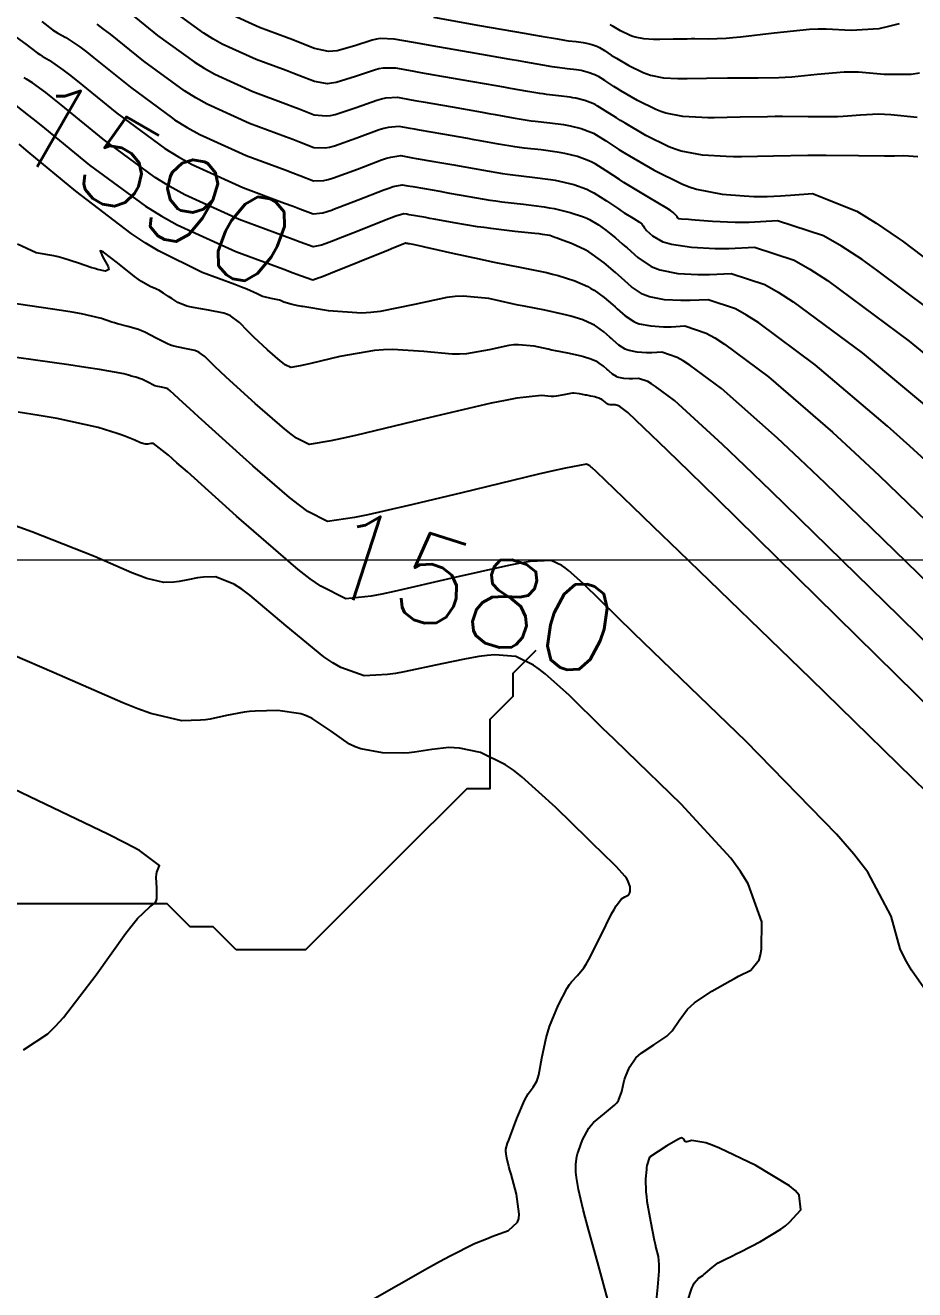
# Model space of a CAD drawing. Header units: metres. Extents: x 837117 to 838477, y 1189012 to 1191015.
# Drawn here: x 837574.9 to 837613.5, y 1190582.2 to 1190637.1 of the extents above; entities that cross this region are included whole.
import ezdxf

# ---------------------------------------------------------------- set-up
doc = ezdxf.new("R2010")
doc.units = ezdxf.units.M
doc.header["$LTSCALE"] = 0.3
doc.layers.add('COORD', color=7, linetype='Continuous', lineweight=20)
doc.layers.add('DRENAJE', color=5, linetype='Continuous', lineweight=25)
doc.layers.add('COTAS 10', color=1, linetype='Continuous')
doc.layers.add('COTAS INT', color=252, linetype='Continuous')
doc.styles.get("Standard").update_dxf_attribs({"font": 'simplex.shx'})

msp = doc.modelspace()

# ---------------------------------------------------------------- linework, layer by layer
at = {"layer": 'COORD'}
msp.add_line((837476.514, 1190613.872), (838476.514, 1190613.872), dxfattribs=at)
at = {"layer": 'COTAS 10'}
for points, elevation in [([(837579.336, 1190637.7), (837580.673, 1190636.629), (837582.252, 1190635.473), (837582.698, 1190635.199), (837583.148, 1190634.945), (837584.802, 1190634.195), (837586.231, 1190633.664), (837586.538, 1190633.548), (837586.807, 1190633.446), (837587.461, 1190633.187), (837587.986, 1190633.132), (837588.174, 1190633.157), (837588.381, 1190633.2), (837589.281, 1190633.502), (837590.178, 1190633.823), (837590.383, 1190633.878), (837590.568, 1190633.918), (837591.078, 1190633.941), (837591.676, 1190633.831), (837591.917, 1190633.788), (837592.19, 1190633.74), (837593.447, 1190633.521), (837594.748, 1190633.294), (837595.048, 1190633.242), (837595.323, 1190633.193), (837596.098, 1190633.054), (837596.71, 1190632.952), (837596.882, 1190632.927), (837597.055, 1190632.904), (837597.686, 1190632.831), (837598.283, 1190632.755), (837598.433, 1190632.73), (837598.577, 1190632.703), (837599.045, 1190632.591), (837599.468, 1190632.433), (837599.584, 1190632.378), (837599.7, 1190632.317), (837600.115, 1190632.056), (837600.687, 1190631.681), (837600.902, 1190631.548), (837601.142, 1190631.403), (837602.212, 1190630.775), (837603.413, 1190630.185), (837603.735, 1190630.064), (837604.052, 1190629.962), (837605.159, 1190629.743), (837606.115, 1190629.666), (837606.337, 1190629.653), (837606.54, 1190629.643), (837607.119, 1190629.635), (837607.699, 1190629.664), (837607.903, 1190629.677), (837608.126, 1190629.692), (837609.088, 1190629.766), (837611.014, 1190628.997), (837611.845, 1190628.481), (837612.805, 1190627.834), (837612.969, 1190627.71), (837617.345, 1190624.401)], 1600), ([(837574.521, 1190633.582), (837575.077, 1190633.157), (837575.389, 1190632.906), (837575.769, 1190632.596), (837577.715, 1190630.995), (837580.146, 1190629.216), (837580.832, 1190628.794), (837581.524, 1190628.403), (837584.07, 1190627.249), (837586.153, 1190626.481), (837586.553, 1190626.333), (837586.876, 1190626.214), (837587.404, 1190626.018), (837587.685, 1190626.117), (837587.732, 1190626.133), (837587.928, 1190626.209), (837588.171, 1190626.305), (837589.429, 1190626.814), (837590.682, 1190627.325), (837590.922, 1190627.423), (837591.115, 1190627.501), (837591.425, 1190627.625), (837591.434, 1190627.623), (837591.437, 1190627.622), (837591.441, 1190627.622), (837591.46, 1190627.619), (837591.517, 1190627.608), (837591.546, 1190627.603), (837591.579, 1190627.597), (837591.747, 1190627.566), (837592.135, 1190627.485), (837592.308, 1190627.447), (837592.508, 1190627.402), (837593.469, 1190627.183), (837594.624, 1190626.928), (837594.948, 1190626.861), (837595.274, 1190626.794), (837596.463, 1190626.562), (837597.547, 1190626.336), (837597.806, 1190626.273), (837598.047, 1190626.21), (837598.768, 1190625.98), (837599.331, 1190625.729), (837599.472, 1190625.652), (837599.606, 1190625.573), (837600.039, 1190625.261), (837600.418, 1190624.937), (837600.518, 1190624.849), (837600.617, 1190624.763), (837600.958, 1190624.461), (837601.328, 1190624.213), (837601.446, 1190624.162), (837601.569, 1190624.118), (837602.07, 1190624.02), (837602.627, 1190623.99), (837602.786, 1190623.989), (837602.947, 1190623.99), (837603.547, 1190624.021), (837604.476, 1190623.714), (837604.845, 1190623.503), (837605.262, 1190623.237), (837607.172, 1190621.82), (837609.957, 1190619.413), (837610.927, 1190618.523), (837611.983, 1190617.537), (837616.511, 1190613.165)], 1590), ([(837614.751, 1190594.113), (837613.378, 1190596.07), (837613.109, 1190596.55), (837612.889, 1190597.004), (837612.499, 1190598.418), (837611.489, 1190600.333), (837610.878, 1190601.102), (837610.123, 1190601.975), (837606.203, 1190605.992), (837602.163, 1190609.897), (837601.334, 1190610.701), (837600.63, 1190611.383), (837599.132, 1190612.843), (837598.505, 1190613.408), (837598.35, 1190613.525), (837598.203, 1190613.626), (837597.741, 1190613.853), (837596.833, 1190613.805), (837596.404, 1190613.733), (837595.899, 1190613.636), (837593.436, 1190613.074), (837590.928, 1190612.496), (837590.394, 1190612.389), (837589.93, 1190612.304), (837588.833, 1190612.188), (837587.75, 1190612.728), (837587.293, 1190613.057), (837586.769, 1190613.463), (837584.313, 1190615.578), (837584.095, 1190615.774), (837581.965, 1190617.687), (837581.509, 1190618.09), (837581.137, 1190618.414), (837580.498, 1190618.928), (837580.415, 1190618.926), (837580.394, 1190618.924), (837580.375, 1190618.922), (837580.25, 1190618.897), (837580.232, 1190618.894), (837580.214, 1190618.892), (837580.146, 1190618.89), (837580.031, 1190618.918), (837579.984, 1190618.935), (837579.93, 1190618.956), (837579.677, 1190619.066), (837579.253, 1190619.235), (837579.091, 1190619.292), (837578.91, 1190619.355), (837578.094, 1190619.621), (837576.318, 1190620.001), (837575.532, 1190620.135), (837574.617, 1190620.283)], 1580), ([(837603.664, 1190581.697), (837603.853, 1190582.283), (837603.904, 1190582.403), (837603.955, 1190582.504), (837604.134, 1190582.715), (837604.32, 1190582.83), (837604.375, 1190582.87), (837604.431, 1190582.914), (837604.645, 1190583.102), (837604.87, 1190583.292), (837604.933, 1190583.337), (837604.997, 1190583.378), (837605.229, 1190583.5), (837605.616, 1190583.684), (837605.777, 1190583.765), (837605.961, 1190583.859), (837606.822, 1190584.307), (837607.709, 1190584.842), (837607.909, 1190584.991), (837608.091, 1190585.141), (837608.583, 1190585.684), (837608.506, 1190586.31), (837608.329, 1190586.512), (837608.083, 1190586.726), (837606.633, 1190587.601), (837605.055, 1190588.348), (837604.73, 1190588.481), (837604.453, 1190588.582), (837603.856, 1190588.683), (837603.63, 1190588.627), (837603.588, 1190588.63), (837603.554, 1190588.641), (837603.505, 1190588.747), (837603.396, 1190588.799), (837603.325, 1190588.776), (837603.235, 1190588.737), (837602.765, 1190588.46), (837602.015, 1190587.971)], 1580), ([(837602.015, 1190587.971), (837601.899, 1190587.596), (837601.887, 1190587.517), (837601.876, 1190587.428), (837601.842, 1190587.022), (837601.856, 1190586.454), (837601.876, 1190586.262), (837601.901, 1190586.056), (837602.051, 1190585.19), (837602.219, 1190584.369), (837602.256, 1190584.192), (837602.29, 1190584.036), (837602.382, 1190583.656), (837602.418, 1190583.306), (837602.418, 1190583.17), (837602.412, 1190583.016), (837602.355, 1190582.318), (837602.293, 1190581.6)], 1580)]:
    msp.add_lwpolyline(points, dxfattribs=dict(at, elevation=elevation))
at = {"layer": 'COTAS INT'}
for points, elevation in [([(837613.652, 1190631.353), (837613.453, 1190631.374), (837613.042, 1190631.396), (837612.638, 1190631.384), (837612.444, 1190631.384), (837612.213, 1190631.386), (837611.079, 1190631.405), (837609.681, 1190631.419), (837609.284, 1190631.417), (837608.883, 1190631.414), (837607.396, 1190631.381), (837606.002, 1190631.359), (837605.658, 1190631.362), (837605.333, 1190631.368), (837604.313, 1190631.426), (837603.387, 1190631.609), (837603.122, 1190631.695), (837602.853, 1190631.796), (837601.849, 1190632.289), (837600.954, 1190632.814), (837600.754, 1190632.935), (837600.574, 1190633.046), (837600.096, 1190633.36), (837599.749, 1190633.578), (837599.653, 1190633.628), (837599.555, 1190633.675), (837599.202, 1190633.806), (837598.811, 1190633.9), (837598.69, 1190633.923), (837598.565, 1190633.944), (837598.066, 1190634.007), (837597.538, 1190634.068), (837597.394, 1190634.088), (837597.25, 1190634.109), (837596.738, 1190634.194), (837595.986, 1190634.328), (837595.691, 1190634.38), (837595.359, 1190634.438), (837593.845, 1190634.701), (837592.34, 1190634.964), (837592.013, 1190635.022), (837591.725, 1190635.073), (837591.009, 1190635.204), (837590.459, 1190635.202), (837590.275, 1190635.169), (837590.077, 1190635.123), (837589.252, 1190634.84), (837588.423, 1190634.579), (837588.223, 1190634.547), (837588.037, 1190634.532), (837587.472, 1190634.621), (837586.794, 1190634.892), (837586.535, 1190634.991), (837586.246, 1190635.101), (837584.948, 1190635.585), (837583.472, 1190636.253), (837583.071, 1190636.48), (837582.674, 1190636.724), (837581.265, 1190637.756)], 1602), ([(837613.622, 1190633.06), (837612.486, 1190633.184), (837612.211, 1190633.201), (837611.954, 1190633.209), (837611.168, 1190633.173), (837610.412, 1190633.108), (837610.173, 1190633.097), (837609.921, 1190633.09), (837608.904, 1190633.092), (837607.781, 1190633.103), (837607.462, 1190633.102), (837607.139, 1190633.099), (837605.945, 1190633.073), (837604.824, 1190633.055), (837604.548, 1190633.057), (837604.286, 1190633.063), (837603.466, 1190633.109), (837602.722, 1190633.256), (837602.509, 1190633.325), (837602.293, 1190633.406), (837601.486, 1190633.802), (837600.767, 1190634.224), (837600.606, 1190634.322), (837600.461, 1190634.411), (837600.077, 1190634.663), (837599.799, 1190634.838), (837599.721, 1190634.879), (837599.643, 1190634.916), (837599.358, 1190635.022), (837599.044, 1190635.097), (837598.947, 1190635.116), (837598.846, 1190635.132), (837598.446, 1190635.183), (837598.021, 1190635.232), (837597.905, 1190635.248), (837597.79, 1190635.265), (837597.378, 1190635.333), (837596.65, 1190635.463), (837596.334, 1190635.518), (837595.97, 1190635.582), (837594.242, 1190635.882), (837592.49, 1190636.188), (837592.109, 1190636.255), (837591.773, 1190636.315), (837590.94, 1190636.467), (837590.349, 1190636.485), (837590.167, 1190636.46), (837589.977, 1190636.423), (837589.222, 1190636.178), (837588.465, 1190635.958), (837588.272, 1190635.937), (837588.088, 1190635.932), (837587.484, 1190636.055), (837586.78, 1190636.338), (837586.532, 1190636.434), (837586.262, 1190636.537), (837585.095, 1190636.974), (837583.797, 1190637.562)], 1604), ([(837592.639, 1190637.411), (837594.64, 1190637.062), (837596.58, 1190636.725), (837596.977, 1190636.656), (837597.313, 1190636.598), (837598.018, 1190636.473), (837598.329, 1190636.421), (837598.417, 1190636.409), (837598.504, 1190636.397), (837598.825, 1190636.36), (837599.128, 1190636.321), (837599.204, 1190636.308), (837599.278, 1190636.295), (837599.515, 1190636.238), (837599.73, 1190636.158), (837599.789, 1190636.129), (837599.848, 1190636.099), (837600.058, 1190635.966), (837600.349, 1190635.776), (837600.458, 1190635.708), (837600.58, 1190635.635), (837601.123, 1190635.316), (837601.733, 1190635.016), (837601.896, 1190634.955), (837602.058, 1190634.903), (837602.62, 1190634.792), (837603.24, 1190634.757), (837603.437, 1190634.753), (837603.646, 1190634.751), (837604.493, 1190634.764), (837605.396, 1190634.784), (837605.64, 1190634.786), (837605.881, 1190634.787), (837606.73, 1190634.779), (837607.629, 1190634.794), (837607.902, 1190634.811), (837608.185, 1190634.832), (837609.294, 1190634.951), (837610.454, 1190635.044), (837610.77, 1190635.048), (837611.082, 1190635.043), (837612.191, 1190634.949), (837613.369, 1190634.946), (837613.726, 1190634.999)], 1606), ([(837575.644, 1190637.226), (837576.112, 1190636.874), (837576.228, 1190636.796), (837576.337, 1190636.726), (837576.684, 1190636.541), (837577.301, 1190636.128), (837577.582, 1190635.915), (837577.91, 1190635.659), (837579.49, 1190634.375), (837581.318, 1190633.038), (837581.41, 1190632.97), (837581.952, 1190632.637), (837582.498, 1190632.328), (837582.795, 1190632.194), (837584.509, 1190631.417), (837586.2, 1190630.791), (837586.544, 1190630.662), (837586.835, 1190630.553), (837587.438, 1190630.32), (837587.884, 1190630.332), (837588.076, 1190630.378), (837588.297, 1190630.442), (837589.34, 1190630.827), (837590.38, 1190631.224), (837590.598, 1190631.296), (837590.787, 1190631.351), (837591.217, 1190631.414), (837591.579, 1190631.348), (837591.725, 1190631.322), (837591.891, 1190631.293), (837592.652, 1190631.16), (837593.526, 1190631.007), (837593.762, 1190630.965), (837593.995, 1190630.923), (837594.817, 1190630.775), (837595.631, 1190630.64), (837595.859, 1190630.607), (837596.088, 1190630.575), (837596.927, 1190630.478), (837597.719, 1190630.378), (837597.919, 1190630.344), (837598.111, 1190630.309), (837598.732, 1190630.159), (837599.294, 1190629.95), (837599.448, 1190629.876), (837599.602, 1190629.796), (837600.152, 1190629.45), (837600.661, 1190629.096), (837600.788, 1190629.011), (837600.91, 1190628.932), (837601.3, 1190628.692), (837601.582, 1190628.518), (837601.635, 1190628.481), (837601.677, 1190628.447), (837601.74, 1190628.364), (837601.797, 1190628.264), (837601.836, 1190628.22), (837601.884, 1190628.169), (837602.14, 1190627.926), (837602.594, 1190627.676), (837602.768, 1190627.621), (837602.961, 1190627.571), (837603.832, 1190627.441), (837604.862, 1190627.386), (837605.157, 1190627.383), (837605.455, 1190627.386), (837606.566, 1190627.443), (837608.286, 1190626.875), (837608.968, 1190626.484), (837609.741, 1190625.991), (837613.275, 1190623.368), (837617.12, 1190620.204)], 1596), ([(837615.31, 1190623.885), (837611.871, 1190626.438), (837611.234, 1190626.909), (837610.343, 1190627.477), (837609.556, 1190627.928), (837607.572, 1190628.584), (837606.342, 1190628.514), (837606.03, 1190628.507), (837605.731, 1190628.507), (837604.751, 1190628.552), (837603.998, 1190628.617), (837603.841, 1190628.629), (837603.706, 1190628.639), (837603.404, 1190628.653), (837603.281, 1190628.668), (837603.258, 1190628.679), (837603.241, 1190628.693), (837603.22, 1190628.765), (837603.039, 1190628.948), (837602.92, 1190629.032), (837602.772, 1190629.129), (837601.99, 1190629.599), (837601.113, 1190630.118), (837600.904, 1190630.246), (837600.71, 1190630.368), (837600.134, 1190630.753), (837599.651, 1190631.057), (837599.516, 1190631.127), (837599.381, 1190631.192), (837598.888, 1190631.375), (837598.344, 1190631.506), (837598.176, 1190631.537), (837598.001, 1190631.566), (837597.307, 1190631.655), (837596.571, 1190631.74), (837596.37, 1190631.767), (837596.17, 1190631.796), (837595.458, 1190631.914), (837594.659, 1190632.058), (837594.405, 1190632.103), (837594.137, 1190632.151), (837593.05, 1190632.34), (837592.04, 1190632.517), (837591.821, 1190632.555), (837591.628, 1190632.59), (837591.148, 1190632.677), (837590.677, 1190632.635), (837590.491, 1190632.587), (837590.279, 1190632.524), (837589.311, 1190632.165), (837588.339, 1190631.821), (837588.125, 1190631.768), (837587.935, 1190631.732), (837587.45, 1190631.754), (837586.821, 1190631.999), (837586.541, 1190632.105), (837586.215, 1190632.228), (837584.655, 1190632.806), (837582.823, 1190633.637), (837582.325, 1190633.918), (837581.831, 1190634.221), (837580.081, 1190635.502), (837578.623, 1190636.68), (837578.312, 1190636.918), (837578.043, 1190637.119)], 1598), ([(837612.851, 1190637.131), (837612.385, 1190637.006), (837611.96, 1190636.913), (837610.76, 1190636.839), (837609.679, 1190636.902), (837609.328, 1190636.896), (837608.955, 1190636.879), (837607.42, 1190636.729), (837605.958, 1190636.556), (837605.631, 1190636.524), (837605.337, 1190636.499), (837604.555, 1190636.466), (837603.981, 1190636.471), (837603.818, 1190636.471), (837603.652, 1190636.469), (837603.041, 1190636.456), (837602.468, 1190636.447), (837602.327, 1190636.448), (837602.193, 1190636.451), (837601.773, 1190636.474), (837601.393, 1190636.55), (837601.284, 1190636.585), (837601.173, 1190636.627), (837600.76, 1190636.829), (837600.392, 1190637.045), (837600.31, 1190637.095)], 1608), ([(837574.374, 1190636.665), (837574.947, 1190636.251), (837575.44, 1190635.875), (837575.555, 1190635.795), (837575.661, 1190635.724), (837575.963, 1190635.555), (837576.56, 1190635.138), (837576.851, 1190634.912), (837577.196, 1190634.638), (837578.898, 1190633.248), (837580.988, 1190631.718), (837581.578, 1190631.356), (837582.173, 1190631.02), (837584.363, 1190630.028), (837586.184, 1190629.354), (837586.547, 1190629.219), (837586.848, 1190629.107), (837587.427, 1190628.886), (837587.834, 1190628.932), (837588.027, 1190628.989), (837588.255, 1190629.063), (837588.267, 1190629.068), (837589.37, 1190629.49), (837590.481, 1190629.925), (837590.706, 1190630.005), (837590.896, 1190630.068), (837591.286, 1190630.151), (837591.531, 1190630.106), (837591.629, 1190630.089), (837591.741, 1190630.069), (837592.255, 1190629.979), (837592.915, 1190629.863), (837593.119, 1190629.827), (837593.332, 1190629.789), (837594.177, 1190629.635), (837595.091, 1190629.483), (837595.347, 1190629.446), (837595.605, 1190629.411), (837596.548, 1190629.302), (837597.438, 1190629.189), (837597.662, 1190629.152), (837597.877, 1190629.111), (837598.575, 1190628.944), (837599.15, 1190628.749), (837599.288, 1190628.692), (837599.416, 1190628.633), (837599.802, 1190628.41), (837600.112, 1190628.183), (837600.192, 1190628.121), (837600.27, 1190628.061), (837600.531, 1190627.848), (837600.829, 1190627.59), (837600.93, 1190627.501), (837601.039, 1190627.405), (837601.501, 1190626.991), (837602.082, 1190626.604), (837602.266, 1190626.523), (837602.46, 1190626.454), (837603.245, 1190626.301), (837604.117, 1190626.254), (837604.367, 1190626.252), (837604.619, 1190626.254), (837605.559, 1190626.302), (837607.016, 1190625.821), (837607.594, 1190625.49), (837608.248, 1190625.073), (837611.241, 1190622.852), (837614.733, 1190619.94)], 1594), ([(837614.326, 1190617.876), (837613.314, 1190618.806), (837612.345, 1190619.677), (837609.206, 1190622.336), (837606.755, 1190624.155), (837606.22, 1190624.496), (837605.746, 1190624.768), (837604.553, 1190625.162), (837603.783, 1190625.122), (837603.576, 1190625.12), (837603.372, 1190625.122), (837602.657, 1190625.161), (837602.015, 1190625.286), (837601.856, 1190625.342), (837601.705, 1190625.408), (837601.229, 1190625.726), (837600.792, 1190626.114), (837600.665, 1190626.225), (837600.536, 1190626.337), (837600.05, 1190626.753), (837599.527, 1190627.141), (837599.375, 1190627.235), (837599.219, 1190627.324), (837598.631, 1190627.595), (837598.115, 1190627.79), (837598.005, 1190627.831), (837597.909, 1190627.865), (837597.685, 1190627.942), (837597.372, 1190627.993), (837597.222, 1190628.012), (837597.043, 1190628.033), (837596.168, 1190628.126), (837595.122, 1190628.247), (837594.836, 1190628.286), (837594.551, 1190628.327), (837593.537, 1190628.495), (837592.668, 1190628.654), (837592.476, 1190628.689), (837592.304, 1190628.72), (837591.857, 1190628.799), (837591.591, 1190628.845), (837591.533, 1190628.856), (837591.482, 1190628.865), (837591.356, 1190628.888), (837591.006, 1190628.785), (837590.814, 1190628.714), (837590.582, 1190628.625), (837589.399, 1190628.152), (837588.688, 1190627.872), (837588.213, 1190627.684), (837587.978, 1190627.599), (837587.783, 1190627.533), (837587.416, 1190627.452), (837586.862, 1190627.66), (837586.55, 1190627.776), (837586.168, 1190627.918), (837584.216, 1190628.639), (837581.848, 1190629.712), (837581.205, 1190630.075), (837580.567, 1190630.467), (837578.307, 1190632.121), (837576.483, 1190633.617), (837576.12, 1190633.909), (837575.818, 1190634.148), (837575.242, 1190634.568), (837574.984, 1190634.723), (837574.883, 1190634.793)], 1592), ([(837614.678, 1190612.3), (837609.639, 1190617.197), (837608.54, 1190618.241), (837607.57, 1190619.15), (837605.137, 1190621.304), (837603.769, 1190622.318), (837603.471, 1190622.509), (837603.206, 1190622.66), (837602.541, 1190622.88), (837602.111, 1190622.858), (837601.996, 1190622.857), (837601.882, 1190622.858), (837601.483, 1190622.88), (837601.124, 1190622.95), (837601.035, 1190622.981), (837600.951, 1190623.018), (837600.686, 1190623.195), (837600.442, 1190623.412), (837600.371, 1190623.474), (837600.299, 1190623.536), (837600.028, 1190623.768), (837599.718, 1190623.992), (837599.622, 1190624.049), (837599.521, 1190624.103), (837599.117, 1190624.283), (837598.601, 1190624.448), (837598.428, 1190624.494), (837598.243, 1190624.539), (837597.466, 1190624.7), (837596.572, 1190624.876), (837596.313, 1190624.93), (837596.048, 1190624.986), (837595.048, 1190625.208), (837593.923, 1190625.313), (837593.579, 1190625.296), (837593.222, 1190625.258), (837591.814, 1190624.952), (837590.33, 1190624.643), (837589.925, 1190624.603), (837589.522, 1190624.583), (837588.086, 1190624.676), (837586.968, 1190624.863), (837586.926, 1190624.869), (837586.696, 1190624.912), (837586.506, 1190624.95), (837586.152, 1190625.052), (837586.009, 1190625.121), (837585.953, 1190625.139), (837585.889, 1190625.157), (837585.598, 1190625.217), (837585.298, 1190625.281), (837585.229, 1190625.302), (837585.166, 1190625.323), (837584.989, 1190625.411), (837584.539, 1190625.612), (837584.305, 1190625.706), (837584.022, 1190625.815), (837582.603, 1190626.347), (837580.71, 1190627.275), (837580.129, 1190627.635), (837579.522, 1190628.039), (837577.124, 1190629.868), (837575.056, 1190631.575), (837574.658, 1190631.903)], 1588), ([(837618.218, 1190606.133), (837612.846, 1190611.435), (837607.295, 1190616.858), (837606.153, 1190617.959), (837605.182, 1190618.886), (837603.103, 1190620.787), (837602.277, 1190621.4), (837602.096, 1190621.515), (837601.937, 1190621.607), (837601.535, 1190621.74), (837601.275, 1190621.726), (837601.136, 1190621.726), (837600.896, 1190621.739), (837600.679, 1190621.781), (837600.625, 1190621.8), (837600.575, 1190621.823), (837600.414, 1190621.93), (837600.267, 1190622.061), (837600.224, 1190622.098), (837600.181, 1190622.136), (837600.017, 1190622.276), (837599.83, 1190622.411), (837599.771, 1190622.445), (837599.71, 1190622.478), (837599.467, 1190622.587), (837599.155, 1190622.687), (837599.051, 1190622.714), (837598.939, 1190622.741), (837598.47, 1190622.839), (837597.93, 1190622.945), (837597.773, 1190622.977), (837597.613, 1190623.011), (837597.009, 1190623.146), (837596.33, 1190623.209), (837596.122, 1190623.198), (837595.906, 1190623.175), (837595.056, 1190622.991), (837594.071, 1190622.818), (837593.77, 1190622.803), (837593.457, 1190622.802), (837592.225, 1190622.915), (837590.868, 1190623.006), (837590.476, 1190622.991), (837590.077, 1190622.958), (837588.58, 1190622.694), (837587.314, 1190622.391), (837587.062, 1190622.333), (837586.851, 1190622.288), (837586.445, 1190622.219), (837586.212, 1190622.341), (837586.111, 1190622.415), (837585.994, 1190622.508), (837585.439, 1190622.988), (837584.852, 1190623.532), (837584.714, 1190623.665), (837584.588, 1190623.79), (837584.221, 1190624.175), (837583.836, 1190624.461), (837583.697, 1190624.523), (837583.545, 1190624.577), (837582.882, 1190624.712), (837582.221, 1190624.816), (837582.07, 1190624.85), (837581.933, 1190624.887), (837581.554, 1190625.042), (837581.284, 1190625.208), (837581.215, 1190625.251), (837581.148, 1190625.294), (837580.931, 1190625.439), (837580.719, 1190625.569), (837580.656, 1190625.602), (837580.592, 1190625.633), (837580.345, 1190625.737), (837579.972, 1190625.951), (837579.828, 1190626.052), (837579.666, 1190626.171), (837578.933, 1190626.754), (837578.319, 1190627.22), (837578.232, 1190627.265), (837578.181, 1190627.275), (837578.296, 1190627.007), (837578.526, 1190626.607), (837578.547, 1190626.533), (837578.55, 1190626.476), (837578.407, 1190626.401), (837578.068, 1190626.473), (837577.947, 1190626.508), (837577.815, 1190626.549), (837577.24, 1190626.75), (837576.562, 1190626.966), (837576.364, 1190627.017), (837576.163, 1190627.064), (837575.399, 1190627.199), (837574.596, 1190627.565)], 1586), ([(837617.015, 1190604.661), (837611.013, 1190610.57), (837604.951, 1190616.519), (837603.766, 1190617.677), (837602.795, 1190618.623), (837601.068, 1190620.271), (837600.784, 1190620.482), (837600.722, 1190620.522), (837600.667, 1190620.553), (837600.528, 1190620.599), (837600.439, 1190620.594), (837600.391, 1190620.594), (837600.308, 1190620.599), (837600.234, 1190620.613), (837600.215, 1190620.62), (837600.198, 1190620.627), (837600.143, 1190620.664), (837600.092, 1190620.709), (837600.062, 1190620.735), (837600.006, 1190620.784), (837599.941, 1190620.83), (837599.921, 1190620.842), (837599.9, 1190620.853), (837599.817, 1190620.891), (837599.709, 1190620.925), (837599.673, 1190620.934), (837599.635, 1190620.944), (837599.473, 1190620.977), (837599.287, 1190621.014), (837599.233, 1190621.025), (837599.178, 1190621.037), (837598.97, 1190621.083), (837598.736, 1190621.105), (837598.665, 1190621.101), (837598.591, 1190621.093), (837598.298, 1190621.03), (837597.959, 1190620.97), (837597.855, 1190620.965), (837597.748, 1190620.965), (837597.323, 1190621.003), (837596.261, 1190620.889), (837595.751, 1190620.791), (837595.147, 1190620.666), (837592.186, 1190619.975), (837589.254, 1190619.273), (837588.669, 1190619.14), (837588.182, 1190619.034), (837587.241, 1190618.875), (837586.701, 1190619.158), (837586.467, 1190619.33), (837586.196, 1190619.544), (837584.911, 1190620.656), (837583.648, 1190621.807), (837583.391, 1190622.045), (837583.173, 1190622.249), (837582.721, 1190622.692), (837582.473, 1190622.876), (837582.384, 1190622.916), (837582.286, 1190622.951), (837581.858, 1190623.038), (837581.371, 1190623.142), (837581.235, 1190623.187), (837581.098, 1190623.24), (837580.602, 1190623.49), (837580.112, 1190623.75), (837579.979, 1190623.809), (837579.848, 1190623.861), (837579.383, 1190624.003), (837578.931, 1190624.118), (837578.807, 1190624.154), (837578.684, 1190624.192), (837578.243, 1190624.344), (837577.363, 1190624.548), (837576.963, 1190624.619), (837576.495, 1190624.696), (837574.241, 1190625.029)], 1584), ([(837614.697, 1190603.161), (837609.015, 1190608.709), (837603.294, 1190614.237), (837602.184, 1190615.31), (837601.279, 1190616.186), (837599.72, 1190617.695), (837599.518, 1190617.877), (837599.469, 1190617.915), (837599.421, 1190617.948), (837599.273, 1190618.02), (837598.364, 1190617.854), (837597.838, 1190617.736), (837597.193, 1190617.586), (837593.872, 1190616.785), (837591.75, 1190616.282), (837590.484, 1190615.981), (837589.797, 1190615.83), (837589.219, 1190615.709), (837588.037, 1190615.532), (837587.19, 1190615.975), (837586.823, 1190616.245), (837586.398, 1190616.58), (837584.806, 1190617.959), (837584.383, 1190618.324), (837582.444, 1190620.082), (837582.067, 1190620.426), (837581.759, 1190620.708), (837581.222, 1190621.209), (837581.11, 1190621.291), (837581.07, 1190621.309), (837581.026, 1190621.325), (837580.834, 1190621.364), (837580.615, 1190621.411), (837580.554, 1190621.431), (837580.493, 1190621.455), (837580.27, 1190621.567), (837580.05, 1190621.684), (837579.991, 1190621.71), (837579.932, 1190621.734), (837579.723, 1190621.798), (837579.52, 1190621.849), (837579.464, 1190621.866), (837579.409, 1190621.882), (837579.211, 1190621.95), (837578.152, 1190622.134), (837577.553, 1190622.224), (837576.823, 1190622.331), (837573.082, 1190622.859)], 1582), ([(837600.248, 1190581.615), (837599.801, 1190583.258), (837599.328, 1190584.981), (837599.228, 1190585.36), (837599.141, 1190585.697), (837598.938, 1190586.556), (837598.847, 1190587.08), (837598.832, 1190587.204), (837598.82, 1190587.32), (837598.812, 1190587.663), (837598.867, 1190587.998), (837598.896, 1190588.108), (837598.931, 1190588.227), (837599.104, 1190588.717), (837599.379, 1190589.221), (837599.478, 1190589.347), (837599.587, 1190589.467), (837600.059, 1190589.854), (837600.501, 1190590.215), (837600.59, 1190590.318), (837600.665, 1190590.423), (837600.814, 1190590.815), (837600.897, 1190591.222), (837600.931, 1190591.335), (837600.968, 1190591.449), (837601.141, 1190591.865), (837601.427, 1190592.27), (837601.536, 1190592.377), (837601.658, 1190592.482), (837602.205, 1190592.842), (837602.758, 1190593.214), (837602.883, 1190593.326), (837602.996, 1190593.442), (837603.304, 1190593.896), (837603.659, 1190594.383), (837603.802, 1190594.52), (837603.965, 1190594.657), (837604.714, 1190595.163), (837605.508, 1190595.615), (837605.699, 1190595.719), (837605.877, 1190595.814), (837606.415, 1190596.081), (837606.765, 1190596.528), (837606.824, 1190596.737), (837606.867, 1190596.982), (837606.888, 1190598.173), (837606.3, 1190599.826), (837605.959, 1190600.362), (837605.541, 1190600.932), (837603.39, 1190603.274), (837601.031, 1190605.558), (837600.483, 1190606.091), (837599.98, 1190606.581), (837598.543, 1190607.991), (837598.393, 1190608.127), (837597.491, 1190608.938), (837597.231, 1190609.136), (837596.985, 1190609.305), (837596.21, 1190609.685), (837595.301, 1190609.756), (837594.97, 1190609.73), (837594.605, 1190609.686), (837593.983, 1190609.561), (837593.001, 1190609.364), (837591.372, 1190609.011), (837590.991, 1190608.948), (837590.641, 1190608.899), (837589.629, 1190608.845), (837588.618, 1190609.202), (837588.267, 1190609.413), (837587.886, 1190609.672), (837586.256, 1190611.011), (837584.674, 1190612.343), (837584.323, 1190612.598), (837584.009, 1190612.803), (837583.984, 1190612.814), (837583.232, 1190613.119), (837583.192, 1190613.134), (837582.66, 1190613.12), (837582.526, 1190613.109), (837582.399, 1190613.094), (837581.989, 1190613.013), (837581.601, 1190612.932), (837581.489, 1190612.917), (837581.374, 1190612.905), (837580.938, 1190612.89), (837580.202, 1190613.066), (837579.897, 1190613.176), (837579.549, 1190613.311), (837577.929, 1190614.019), (837575.216, 1190615.097), (837574.179, 1190615.467)], 1578), ([(837589.892, 1190581.736), (837592.377, 1190583.148), (837592.903, 1190583.439), (837593.358, 1190583.687), (837594.417, 1190584.219), (837595.008, 1190584.457), (837595.169, 1190584.52), (837595.329, 1190584.581), (837595.897, 1190584.788), (837596.29, 1190585.148), (837596.34, 1190585.305), (837596.365, 1190585.488), (837596.243, 1190586.353), (837596.004, 1190587.22), (837595.955, 1190587.403), (837595.913, 1190587.56), (837595.824, 1190587.923), (837595.793, 1190588.103), (837595.788, 1190588.146), (837595.784, 1190588.185), (837595.781, 1190588.304), (837595.858, 1190588.568), (837595.905, 1190588.7), (837595.963, 1190588.857), (837596.261, 1190589.637), (837596.594, 1190590.42), (837596.673, 1190590.58), (837596.746, 1190590.715), (837596.963, 1190590.994), (837597.131, 1190591.26), (837597.174, 1190591.386), (837597.214, 1190591.534), (837597.345, 1190592.261), (837597.526, 1190593.142), (837597.598, 1190593.388), (837597.68, 1190593.636), (837598.055, 1190594.539), (837598.447, 1190595.293), (837598.541, 1190595.447), (837598.627, 1190595.577), (837598.882, 1190595.847), (837599.163, 1190596.175), (837599.266, 1190596.342), (837599.38, 1190596.54), (837599.881, 1190597.53), (837600.37, 1190598.514), (837600.477, 1190598.71), (837600.57, 1190598.872), (837600.802, 1190599.177), (837600.937, 1190599.254), (837600.969, 1190599.272), (837601, 1190599.288), (837601.091, 1190599.333), (837601.151, 1190599.409), (837601.161, 1190599.445), (837601.168, 1190599.487), (837601.172, 1190599.689), (837601.072, 1190599.97), (837601.014, 1190600.062), (837600.943, 1190600.159), (837600.577, 1190600.557), (837599.9, 1190601.218), (837599.633, 1190601.481), (837599.331, 1190601.778), (837597.954, 1190603.139), (837596.477, 1190604.469), (837596.112, 1190604.746), (837595.767, 1190604.984), (837594.679, 1190605.517), (837593.769, 1190605.706), (837593.536, 1190605.728), (837593.311, 1190605.736), (837592.566, 1190605.653), (837591.816, 1190605.527), (837591.588, 1190605.507), (837591.352, 1190605.494), (837590.425, 1190605.501), (837589.486, 1190605.676), (837589.241, 1190605.769), (837589.003, 1190605.881), (837588.2, 1190606.443), (837587.383, 1190606.998), (837587.137, 1190607.106), (837586.881, 1190607.193), (837585.886, 1190607.339), (837584.905, 1190607.314), (837584.659, 1190607.293), (837584.423, 1190607.266), (837583.667, 1190607.117), (837582.953, 1190606.967), (837582.745, 1190606.939), (837582.533, 1190606.917), (837581.729, 1190606.889), (837580.372, 1190607.215), (837579.81, 1190607.417), (837579.169, 1190607.667), (837576.182, 1190608.971), (837572.547, 1190610.529)], 1576), ([(837574.856, 1190592.614), (837575.904, 1190593.32), (837576.236, 1190593.646), (837576.586, 1190594.029), (837578, 1190595.88), (837579.291, 1190597.682), (837579.563, 1190598.032), (837579.798, 1190598.319), (837580.341, 1190598.819), (837580.57, 1190598.993), (837580.608, 1190599.074), (837580.634, 1190599.169), (837580.637, 1190599.628), (837580.614, 1190600.115), (837580.623, 1190600.228), (837580.64, 1190600.331), (837580.759, 1190600.621), (837579.89, 1190601.265), (837579.283, 1190601.591), (837578.518, 1190601.981), (837574.435, 1190603.923)], 1574)]:
    msp.add_lwpolyline(points, dxfattribs=dict(at, elevation=elevation))
at = {"layer": 'DRENAJE'}
for points in [[(837597.083, 1190609.947, 0), (837596.083, 1190608.947, 0), (837596.083, 1190607.947, 0), (837595.083, 1190606.948, 0), (837595.083, 1190603.949, 0), (837594.084, 1190603.949, 0), (837593.084, 1190602.949, 0), (837592.084, 1190601.95, 0), (837591.085, 1190600.95, 0), (837590.085, 1190599.95, 0), (837589.085, 1190598.951, 0), (837588.086, 1190597.951, 0), (837587.086, 1190596.951, 0), (837584.087, 1190596.951, 0)], [(837584.087, 1190596.951, 0), (837583.087, 1190597.951, 0), (837582.088, 1190597.951, 0), (837581.088, 1190598.951, 0), (837561.095, 1190598.951, 0)]]:
    msp.add_polyline3d(points, dxfattribs=at)

# ---------------------------------------------------------------- texts
at = {"layer": 'COTAS 10', "char_height": 3.8, "attachment_point": 7}
for s, insert, rotation in [('1590', (837573.897, 1190631.808, 1590), 330.2573), ('1580', (837587.45, 1190612.686, 1580), 341.982)]:
    msp.add_mtext(s, dxfattribs=dict(at, insert=insert, rotation=rotation))

doc.saveas('drawing.dxf')
